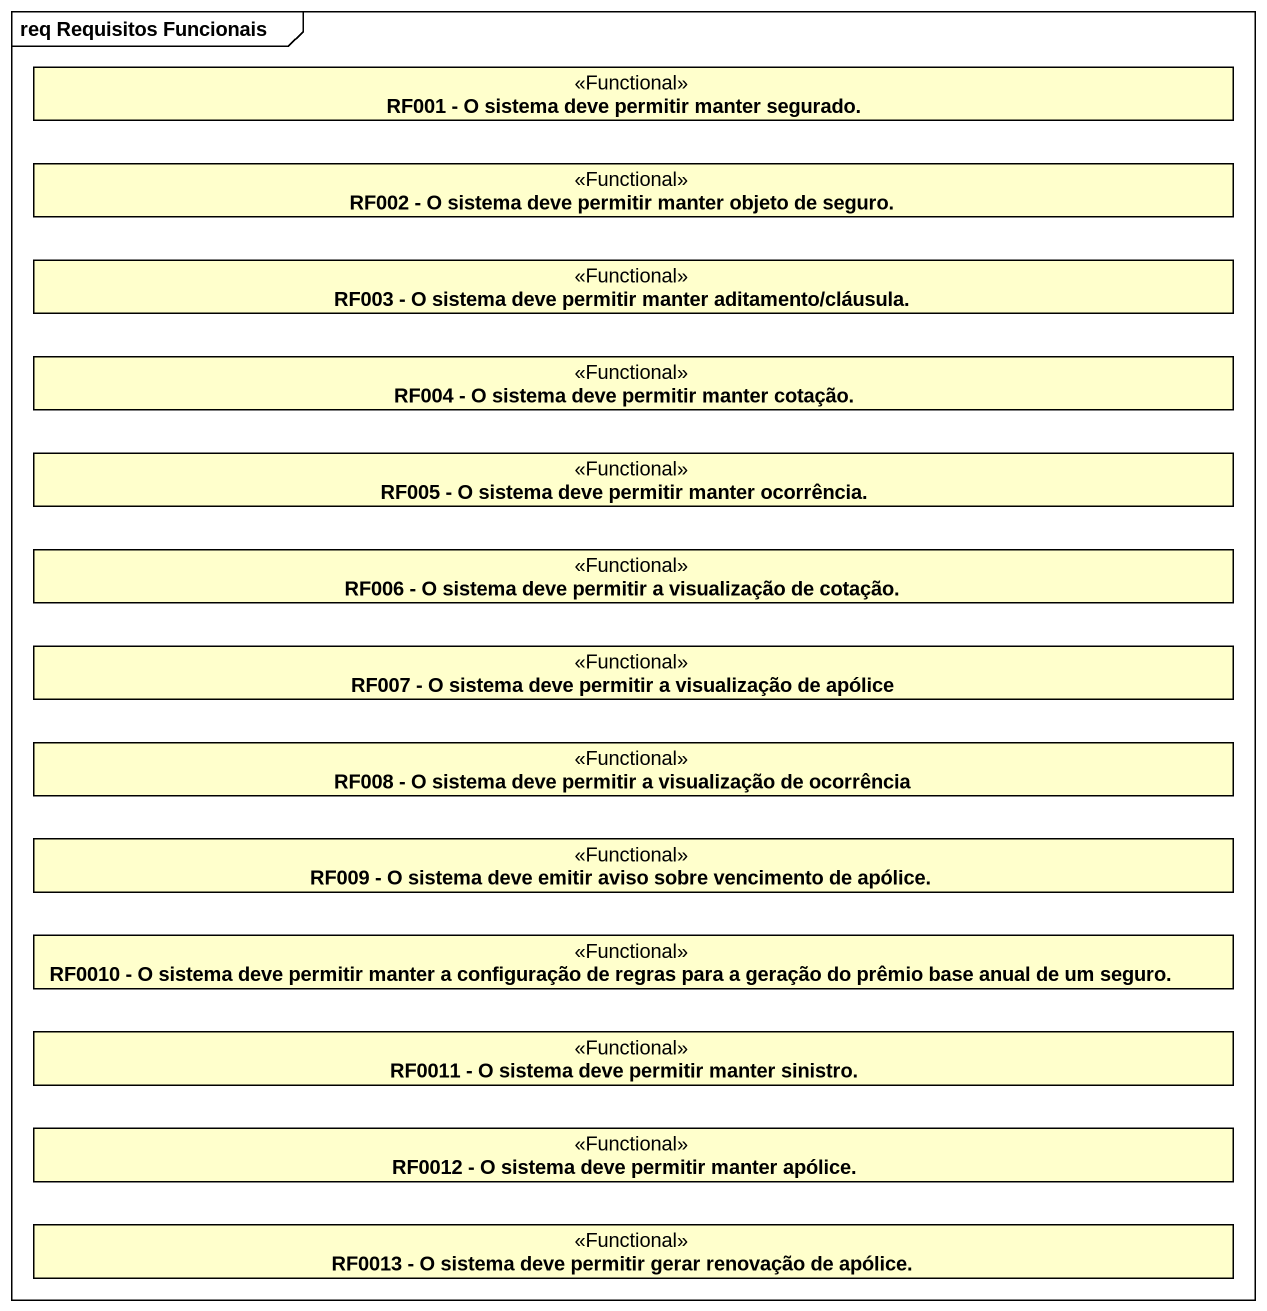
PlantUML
@startuml
mainframe req Requisitos Funcionais
hide circle
hide empty members
class "RF001 - O sistema deve permitir manter segurado." as RF001_O_sistema_deve <<Functional>>
class "RF002 - O sistema deve permitir manter objeto de seguro." as RF002_O_sistema_deve <<Functional>>
class "RF003 - O sistema deve permitir manter aditamento/cláusula." as RF003_O_sistema_deve <<Functional>>
class "RF004 - O sistema deve permitir manter cotação." as RF004_O_sistema_deve <<Functional>>
class "RF005 - O sistema deve permitir manter ocorrência." as RF005_O_sistema_deve <<Functional>>
class "RF006 - O sistema deve permitir a visualização de cotação." as RF006_O_sistema_deve <<Functional>>
class "RF007 - O sistema deve permitir a visualização de apólice" as RF007_O_sistema_deve <<Functional>>
class "RF008 - O sistema deve permitir a visualização de ocorrência" as RF008_O_sistema_deve <<Functional>>
class "RF009 - O sistema deve emitir aviso sobre vencimento de apólice." as RF009_O_sistema_deve_emitir <<Functional>>
class "RF0010 - O sistema deve permitir manter a configuração de regras para a geração do prêmio base anual de um seguro." as RF0010_O_sistema_deve <<Functional>>
class "RF0011 - O sistema deve permitir manter sinistro." as RF0011_O_sistema_deve <<Functional>>
class "RF0012 - O sistema deve permitir manter apólice." as RF0012_O_sistema_deve <<Functional>>
class "RF0013 - O sistema deve permitir gerar renovação de apólice." as RF0013_O_sistema_deve <<Functional>>
@enduml
